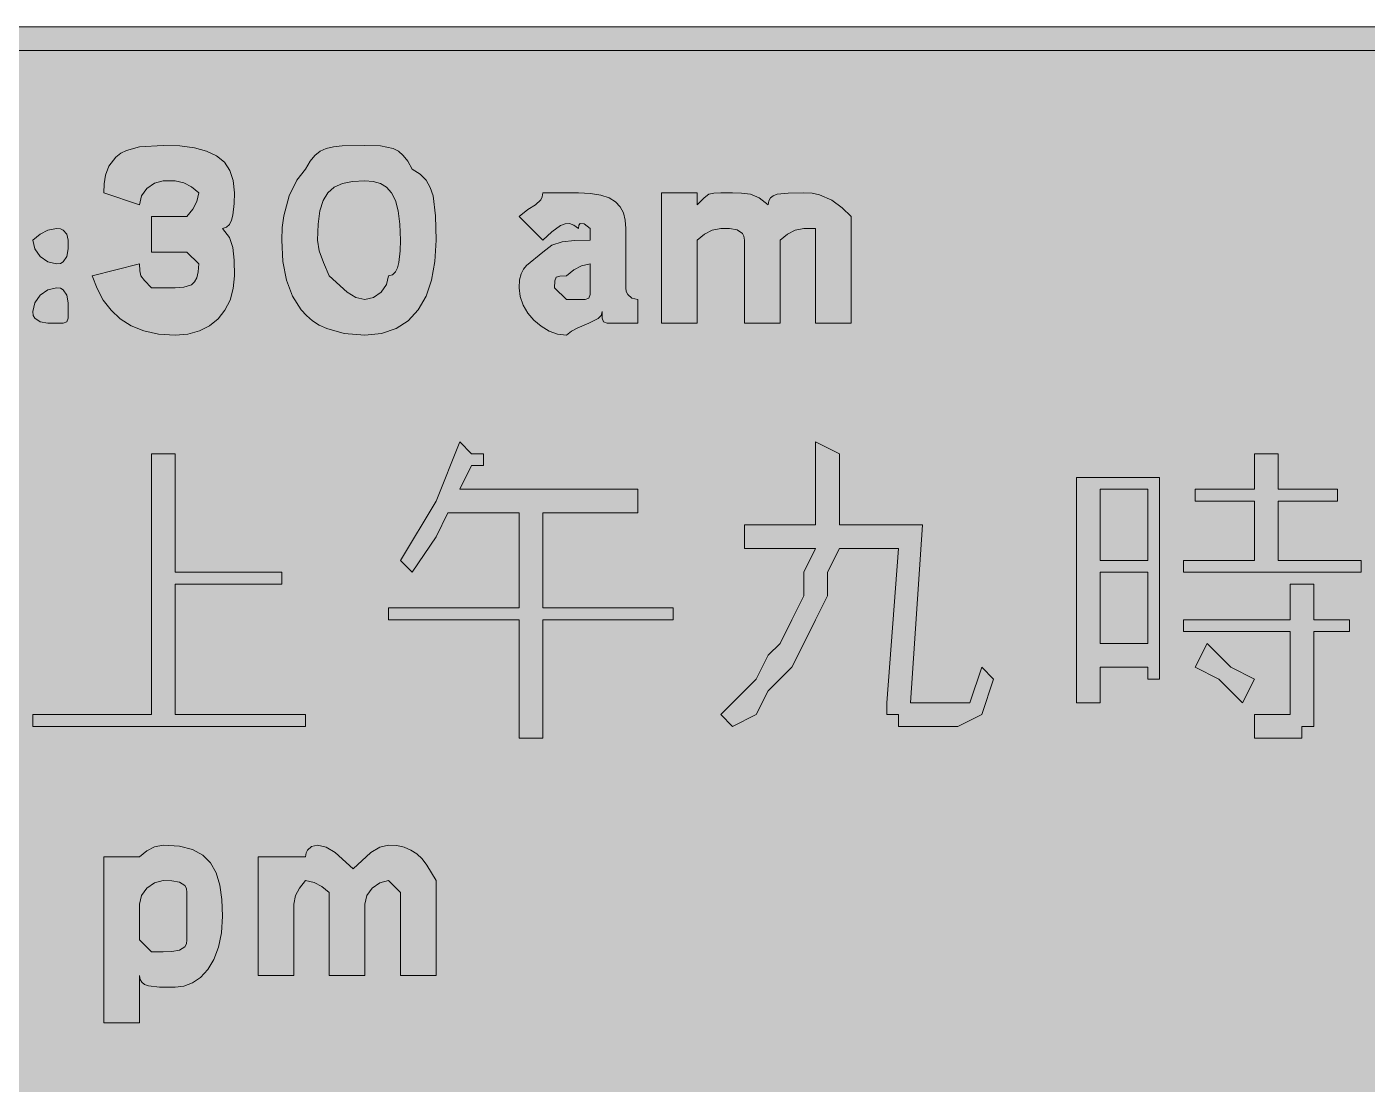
# Model space of a CAD drawing. Header units: metres. Extents: x 9 to 558, y 26 to 245.
# Drawn here: x 303.8 to 439.4, y 138.3 to 245.3 of the extents above; entities that cross this region are included whole.
import ezdxf

# ---------------------------------------------------------------- set-up
doc = ezdxf.new("R2010")
doc.units = ezdxf.units.M
doc.layers.add('FILL_BLACK_000000', color=7, linetype='Continuous', true_color=0x000000)
doc.layers.add('FILL_WHITE_FFFFFF', color=7, linetype='Continuous', true_color=0xffffff)

msp = doc.modelspace()

# ---------------------------------------------------------------- hatches: boundary and pattern name
at = {"layer": 'FILL_BLACK_000000', "true_color": 0x000000}
h = msp.add_hatch(color=7, dxfattribs=at)
h.dxf.hatch_style = 1
h.paths.add_polyline_path([(9.21, 241.68), (9.9, 242.39), (10.26, 242.88), (10.39, 243.37), (10.41, 244.08), (11.29, 244.27), (12.06, 244.68), (12.81, 245.28), (15.21, 245.28), (551.61, 245.28), (554.01, 245.28), (554.41, 245.23), (554.72, 245.09), (555.21, 244.68), (555.7, 244.27), (556.01, 244.13), (556.41, 244.08), (556.46, 243.68), (556.6, 243.37), (557.01, 242.88), (557.42, 242.39), (557.56, 242.08), (557.61, 241.68), (557.61, 239.28), (557.61, 32.88), (557.61, 30.48), (557.56, 30.08), (557.42, 29.77), (557.01, 29.28), (556.6, 28.79), (556.46, 28.48), (556.41, 28.08), (555.7, 27.39), (555.21, 27.03), (554.72, 26.9), (554.01, 26.88), (552.81, 26.88), (552.76, 26.48), (552.62, 26.19), (552.21, 25.83), (551.61, 25.68), (15.21, 25.68), (14.46, 26.28), (13.69, 26.69), (12.81, 26.88), (12.06, 27.03), (11.29, 27.39), (10.41, 28.08), (10.39, 28.79), (10.26, 29.28), (9.9, 29.77), (9.21, 30.48), (9.21, 32.88), (9.21, 239.28), (9.21, 241.68)])
h.paths.add_polyline_path([(11.8, 32.19), (12.21, 31.83), (12.81, 31.68), (12.81, 30.48), (12.86, 30.08), (13, 29.79), (13.41, 29.43), (14.01, 29.28), (15.21, 29.28), (551.61, 29.28), (552.81, 29.28), (553.5, 29.3), (553.86, 29.43), (553.99, 29.79), (554.01, 30.48), (554.61, 30.63), (555.02, 30.99), (555.16, 31.28), (555.21, 31.68), (555.21, 32.88), (555.21, 239.28), (555.21, 240.48), (555.16, 240.88), (555.02, 241.17), (554.61, 241.53), (554.01, 241.68), (553.86, 242.28), (553.5, 242.69), (553.21, 242.83), (552.81, 242.88), (551.61, 242.88), (15.21, 242.88), (14.5, 242.86), (14.01, 242.73), (13.52, 242.37), (12.81, 241.68), (12.21, 240.93), (11.8, 240.16), (11.61, 239.28), (11.61, 32.88), (11.66, 32.48), (11.8, 32.19)], flags=16)
h = msp.add_hatch(color=7, dxfattribs=at)
h.dxf.hatch_style = 1
h.paths.add_polyline_path([(324.3, 223.96), (324.66, 222.93), (324.79, 221.67), (324.81, 220.08), (324.7, 218.79), (324.38, 217.62), (323.86, 216.6), (323.16, 215.73), (322.29, 215.03), (321.27, 214.51), (320.1, 214.19), (318.81, 214.08), (317.12, 214.19), (315.64, 214.51), (314.36, 215.03), (313.26, 215.73), (312.33, 216.6), (311.55, 217.62), (310.92, 218.79), (310.41, 220.08), (315.21, 221.28), (315.23, 220.57), (315.36, 220.08), (315.72, 219.59), (316.41, 218.88), (318.81, 218.88), (319.69, 218.92), (320.46, 219.18), (320.77, 219.47), (321, 219.89), (321.16, 220.49), (321.21, 221.28), (320.01, 222.48), (316.41, 222.48), (316.41, 226.08), (320.01, 226.08), (320.61, 226.83), (321.02, 227.6), (321.21, 228.48), (320.46, 229.08), (319.69, 229.49), (318.81, 229.68), (317.61, 229.68), (316.73, 229.47), (315.96, 228.93), (315.42, 228.16), (315.21, 227.28), (311.61, 228.48), (311.63, 229.38), (311.76, 230.28), (312.12, 231.18), (312.81, 232.08), (313.31, 232.48), (313.9, 232.77), (315.21, 233.13), (317.61, 233.28), (319.3, 233.22), (320.76, 233.04), (322, 232.71), (323.01, 232.23), (323.8, 231.58), (324.36, 230.75), (324.7, 229.72), (324.81, 228.48), (324.79, 227.41), (324.66, 226.23), (324.52, 225.7), (324.3, 225.27), (324.01, 224.99), (323.61, 224.88), (324.3, 223.96)])
h = msp.add_hatch(color=7, dxfattribs=at)
h.dxf.hatch_style = 1
h.paths.add_polyline_path([(344.76, 219.65), (344.2, 218.01), (343.41, 216.63), (342.4, 215.54), (341.16, 214.74), (339.7, 214.25), (338.01, 214.08), (335.93, 214.25), (334.17, 214.74), (333.4, 215.1), (332.72, 215.54), (332.1, 216.05), (331.56, 216.63), (330.69, 218.01), (330.08, 219.65), (329.72, 221.54), (329.61, 223.68), (329.66, 224.97), (329.82, 226.15), (330.36, 228.18), (331.13, 229.75), (332.01, 230.88), (332.46, 231.67), (332.95, 232.27), (333.49, 232.69), (334.11, 232.98), (334.85, 233.15), (335.72, 233.24), (338.01, 233.28), (339.6, 233.24), (340.86, 232.98), (341.4, 232.69), (341.89, 232.27), (342.36, 231.67), (342.81, 230.88), (343.6, 230.37), (344.2, 229.75), (344.62, 229.02), (344.91, 228.18), (345.17, 226.15), (345.21, 223.68), (345.1, 221.54), (344.76, 219.65)])
h.paths.add_polyline_path([(341.38, 226.64), (341.1, 227.69), (340.71, 228.48), (340.2, 229.05), (339.58, 229.42), (338.85, 229.62), (338.01, 229.68), (336.77, 229.62), (335.74, 229.42), (334.91, 229.05), (334.26, 228.48), (333.78, 227.69), (333.45, 226.64), (333.27, 225.32), (333.21, 223.68), (333.4, 222.61), (333.81, 221.43), (334.41, 220.08), (336.21, 218.43), (337.11, 217.89), (338.01, 217.68), (338.89, 217.89), (339.66, 218.43), (340.2, 219.2), (340.41, 220.08), (340.81, 220.19), (341.1, 220.47), (341.32, 220.9), (341.46, 221.43), (341.59, 222.61), (341.61, 223.68), (341.55, 225.32), (341.38, 226.64)], flags=16)
h = msp.add_hatch(color=7, dxfattribs=at)
h.dxf.hatch_style = 1
h.paths.add_polyline_path([(360.21, 225.33), (359.8, 225.39), (359.66, 225.22), (359.61, 224.88), (359.16, 225.22), (358.71, 225.37), (358.26, 225.34), (357.81, 225.18), (356.91, 224.54), (356.01, 223.68), (353.61, 226.08), (354.49, 226.79), (355.26, 227.28), (355.8, 227.77), (355.96, 228.08), (356.01, 228.48), (359.61, 228.48), (360.85, 228.42), (361.88, 228.25), (362.71, 227.97), (363.36, 227.58), (363.84, 227.07), (364.17, 226.45), (364.35, 225.72), (364.41, 224.88), (364.41, 218.88), (364.46, 218.48), (364.6, 218.19), (365.01, 217.83), (365.61, 217.68), (365.61, 215.28), (363.21, 215.28), (362.52, 215.3), (362.16, 215.43), (362.03, 215.79), (362.01, 216.48), (361.9, 216.08), (361.62, 215.77), (360.66, 215.28), (359.48, 214.79), (358.91, 214.48), (358.41, 214.08), (357.51, 214.19), (356.65, 214.49), (355.84, 214.97), (355.11, 215.58), (354.5, 216.31), (354.02, 217.12), (353.72, 217.98), (353.61, 218.88), (353.66, 219.67), (353.82, 220.29), (354.05, 220.76), (354.36, 221.13), (356.01, 222.48), (356.93, 223.17), (357.96, 223.53), (359.22, 223.66), (360.81, 223.68), (360.81, 224.88), (360.21, 225.33)])
h.paths.add_polyline_path([(359.61, 217.68), (360.3, 217.7), (360.66, 217.83), (360.79, 218.19), (360.81, 218.88), (360.81, 221.28), (359.93, 221.09), (359.16, 220.68), (358.41, 220.08), (357.72, 220.06), (357.36, 219.93), (357.23, 219.57), (357.21, 218.88), (358.41, 217.68), (359.61, 217.68)], flags=16)
h = msp.add_hatch(color=7, dxfattribs=at)
h.dxf.hatch_style = 1
h.paths.add_polyline_path([(368.01, 215.28), (368.01, 228.48), (371.61, 228.48), (371.61, 227.28), (372.32, 227.97), (372.81, 228.33), (373.3, 228.46), (374.01, 228.48), (375.21, 228.48), (376.11, 228.46), (377.01, 228.33), (377.91, 227.97), (378.81, 227.28), (378.87, 227.68), (379.03, 227.97), (379.32, 228.19), (379.71, 228.33), (380.83, 228.46), (382.41, 228.48), (383.26, 228.43), (384, 228.27), (385.26, 227.73), (386.29, 226.96), (387.21, 226.08), (387.21, 224.88), (387.21, 215.28), (383.61, 215.28), (383.61, 223.68), (383.61, 224.88), (382.41, 224.88), (381.53, 224.69), (380.76, 224.28), (380.01, 223.68), (380.01, 215.28), (376.41, 215.28), (376.41, 223.68), (376.36, 224.08), (376.2, 224.37), (375.66, 224.73), (374.89, 224.86), (374.01, 224.88), (373.13, 224.69), (372.36, 224.28), (371.61, 223.68), (371.61, 215.28), (368.01, 215.28)])
h = msp.add_hatch(color=7, dxfattribs=at)
h.dxf.hatch_style = 1
h.paths.add_polyline_path([(307.99, 222.8), (307.86, 222.03), (307.5, 221.49), (307.21, 221.33), (306.81, 221.28), (305.93, 221.49), (305.16, 222.03), (304.62, 222.8), (304.41, 223.68), (305.16, 224.28), (305.93, 224.69), (306.81, 224.88), (307.21, 224.83), (307.5, 224.69), (307.86, 224.28), (308.01, 223.68), (307.99, 222.8)])
h = msp.add_hatch(color=7, dxfattribs=at)
h.dxf.hatch_style = 1
h.paths.add_polyline_path([(307.99, 215.79), (307.86, 215.43), (307.5, 215.3), (306.81, 215.28), (305.93, 215.3), (305.16, 215.43), (304.62, 215.79), (304.46, 216.08), (304.41, 216.48), (304.62, 217.36), (305.16, 218.13), (305.93, 218.67), (306.81, 218.88), (307.21, 218.83), (307.5, 218.67), (307.86, 218.13), (307.99, 217.36), (308.01, 216.48), (307.99, 215.79)])
h = msp.add_hatch(color=7, dxfattribs=at)
h.dxf.hatch_style = 1
h.paths.add_polyline_path([(318.81, 188.88), (318.81, 175.68), (332.01, 175.68), (332.01, 174.48), (304.41, 174.48), (304.41, 175.68), (316.41, 175.68), (316.41, 202.08), (317.61, 202.08), (318.81, 202.08), (318.81, 200.88), (318.81, 190.08), (329.61, 190.08), (329.61, 188.88), (318.81, 188.88)])
h = msp.add_hatch(color=7, dxfattribs=at)
h.dxf.hatch_style = 1
h.paths.add_polyline_path([(365.61, 196.08), (356.01, 196.08), (356.01, 186.48), (369.21, 186.48), (369.21, 185.28), (356.01, 185.28), (356.01, 173.28), (353.61, 173.28), (353.61, 185.28), (340.41, 185.28), (340.41, 186.48), (353.61, 186.48), (353.61, 196.08), (346.41, 196.08), (345.21, 193.68), (342.81, 190.08), (341.61, 191.28), (345.21, 197.28), (347.61, 203.28), (348.81, 202.08), (350.01, 202.08), (350.01, 200.88), (348.81, 200.88), (347.61, 198.48), (365.61, 198.48), (365.61, 196.08)])
h = msp.add_hatch(color=7, dxfattribs=at)
h.dxf.hatch_style = 1
h.paths.add_polyline_path([(384.81, 190.08), (384.81, 187.68), (383.61, 185.28), (382.41, 182.88), (381.21, 180.48), (378.81, 178.08), (377.61, 175.68), (375.21, 174.48), (374.01, 175.68), (375.21, 176.88), (377.61, 179.28), (378.81, 181.68), (380.01, 182.88), (381.21, 185.28), (382.41, 187.68), (382.41, 190.08), (383.61, 192.48), (376.41, 192.48), (376.41, 194.88), (383.61, 194.88), (383.61, 203.28), (386.01, 202.08), (386.01, 200.88), (386.01, 194.88), (394.41, 194.88), (393.21, 176.88), (398.01, 176.88), (399.21, 176.88), (400.41, 180.48), (401.61, 179.28), (400.41, 175.68), (398.01, 174.48), (393.21, 174.48), (392.01, 174.48), (392.01, 175.68), (390.81, 175.68), (390.81, 176.88), (392.01, 192.48), (386.01, 192.48), (384.81, 190.08)])
h = msp.add_hatch(color=7, dxfattribs=at)
h.dxf.hatch_style = 1
h.paths.add_polyline_path([(438.81, 191.28), (438.81, 190.08), (437.61, 190.08), (420.81, 190.08), (420.81, 191.28), (428.01, 191.28), (428.01, 196.08), (428.01, 197.28), (423.21, 197.28), (422.01, 197.28), (422.01, 198.48), (423.21, 198.48), (428.01, 198.48), (428.01, 202.08), (429.21, 202.08), (430.41, 202.08), (430.41, 200.88), (430.41, 198.48), (436.41, 198.48), (436.41, 197.28), (430.41, 197.28), (430.41, 196.08), (430.41, 191.28), (437.61, 191.28), (438.81, 191.28)])
h = msp.add_hatch(color=7, dxfattribs=at)
h.dxf.hatch_style = 1
h.paths.add_polyline_path([(418.41, 179.28), (417.21, 179.28), (417.21, 180.48), (412.41, 180.48), (412.41, 176.88), (411.21, 176.88), (410.01, 176.88), (410.01, 199.68), (418.41, 199.68), (418.41, 179.28)])
h.paths.add_polyline_path([(417.21, 188.88), (417.21, 190.08), (412.41, 190.08), (412.41, 188.88), (412.41, 182.88), (417.21, 182.88), (417.21, 188.88)], flags=16)
h.paths.add_polyline_path([(417.21, 198.48), (412.41, 198.48), (412.41, 197.28), (412.41, 191.28), (417.21, 191.28), (417.21, 197.28), (417.21, 198.48)], flags=16)
h = msp.add_hatch(color=7, dxfattribs=at)
h.dxf.hatch_style = 1
h.paths.add_polyline_path([(432.81, 188.88), (434.01, 188.88), (434.01, 187.68), (434.01, 185.28), (437.61, 185.28), (437.61, 184.08), (434.01, 184.08), (434.01, 182.88), (434.01, 175.68), (434.01, 174.48), (432.81, 174.48), (432.81, 173.28), (429.21, 173.28), (428.01, 173.28), (428.01, 174.48), (428.01, 175.68), (430.41, 175.68), (431.61, 175.68), (431.61, 176.88), (431.61, 182.88), (431.61, 184.08), (422.01, 184.08), (420.81, 184.08), (420.81, 185.28), (422.01, 185.28), (431.61, 185.28), (431.61, 188.88), (432.81, 188.88)])
h = msp.add_hatch(color=7, dxfattribs=at)
h.dxf.hatch_style = 1
h.paths.add_polyline_path([(425.61, 180.48), (428.01, 179.28), (426.81, 176.88), (424.41, 179.28), (422.01, 180.48), (423.21, 182.88), (425.61, 180.48)])
h = msp.add_hatch(color=7, dxfattribs=at)
h.dxf.hatch_style = 1
h.paths.add_polyline_path([(315.21, 161.28), (315.96, 161.88), (316.73, 162.29), (317.61, 162.48), (319.25, 162.37), (320.57, 162.03), (321.62, 161.47), (322.41, 160.68), (322.98, 159.67), (323.35, 158.43), (323.55, 156.97), (323.61, 155.28), (323.5, 153.59), (323.2, 152.13), (322.72, 150.89), (322.11, 149.88), (321.38, 149.09), (320.57, 148.53), (319.71, 148.19), (318.81, 148.08), (317.23, 148.1), (316.11, 148.23), (315.72, 148.37), (315.43, 148.59), (315.27, 148.88), (315.21, 149.28), (315.21, 144.48), (311.61, 144.48), (311.61, 161.28), (315.21, 161.28)])
h.paths.add_polyline_path([(319.26, 151.83), (319.8, 152.19), (319.96, 152.48), (320.01, 152.88), (320.01, 154.08), (320.01, 156.48), (320.01, 157.68), (319.96, 158.08), (319.8, 158.37), (319.26, 158.73), (318.49, 158.86), (317.61, 158.88), (316.73, 158.67), (315.96, 158.13), (315.42, 157.36), (315.21, 156.48), (315.21, 154.08), (315.21, 152.88), (316.41, 151.68), (317.61, 151.68), (318.49, 151.7), (319.26, 151.83)], flags=16)
h = msp.add_hatch(color=7, dxfattribs=at)
h.dxf.hatch_style = 1
h.paths.add_polyline_path([(327.21, 149.28), (327.21, 161.28), (329.61, 161.28), (332.01, 161.28), (332.06, 161.68), (332.2, 161.97), (332.61, 162.33), (333.21, 162.48), (334.11, 162.27), (335.01, 161.73), (336.81, 160.08), (338.61, 161.73), (339.51, 162.27), (340.41, 162.48), (341.26, 162.42), (342, 162.25), (342.67, 161.97), (343.26, 161.58), (343.8, 161.07), (344.29, 160.45), (345.21, 158.88), (345.21, 157.68), (345.21, 149.28), (341.61, 149.28), (341.61, 157.68), (340.41, 158.88), (339.53, 158.67), (338.76, 158.13), (338.22, 157.36), (338.01, 156.48), (338.01, 149.28), (334.41, 149.28), (334.41, 157.68), (333.66, 158.28), (332.89, 158.69), (332.01, 158.88), (331.41, 158.13), (331, 157.36), (330.81, 156.48), (330.81, 149.28), (327.21, 149.28)])
at = {"layer": 'FILL_WHITE_FFFFFF', "true_color": 0xffffff}
h = msp.add_hatch(color=7, dxfattribs=at)
h.dxf.hatch_style = 1
h.paths.add_polyline_path([(14.01, 29.28), (13.41, 29.43), (13, 29.79), (12.86, 30.08), (12.81, 30.48), (12.81, 31.68), (12.21, 31.83), (11.8, 32.19), (11.66, 32.48), (11.61, 32.88), (11.61, 239.28), (11.66, 239.68), (11.8, 239.97), (12.21, 240.33), (12.81, 240.48), (12.81, 241.68), (14.01, 242.88), (15.21, 242.88), (551.61, 242.88), (552.81, 242.88), (553.21, 242.83), (553.5, 242.69), (553.86, 242.28), (554.01, 241.68), (554.61, 241.53), (555.02, 241.17), (555.16, 240.88), (555.21, 240.48), (555.21, 239.28), (555.21, 32.88), (555.21, 31.68), (555.16, 31.28), (555.02, 30.99), (554.61, 30.63), (554.01, 30.48), (553.99, 29.79), (553.86, 29.43), (553.5, 29.3), (552.81, 29.28), (551.61, 29.28), (15.21, 29.28), (14.01, 29.28)])

# ---------------------------------------------------------------- linework, layer by layer
at = {"layer": 'FILL_BLACK_000000', "lineweight": 0, "true_color": 0x000000}
for points in [[(15.21, 245.28), (551.61, 245.28)], [(15.21, 29.28), (551.61, 29.28), (552.81, 29.28), (553.5, 29.3), (553.86, 29.43), (553.99, 29.79), (554.01, 30.48), (554.61, 30.63), (555.02, 30.99), (555.16, 31.28), (555.21, 31.68), (555.21, 32.88), (555.21, 239.28), (555.21, 240.48), (555.16, 240.88), (555.02, 241.17), (554.61, 241.53), (554.01, 241.68), (553.86, 242.28), (553.5, 242.69), (553.21, 242.83), (552.81, 242.88), (551.61, 242.88), (15.21, 242.88)]]:
    msp.add_lwpolyline(points, dxfattribs=at)
for points in [[(324.3, 223.96), (324.66, 222.93), (324.79, 221.67), (324.81, 220.08), (324.7, 218.79), (324.38, 217.62), (323.86, 216.6), (323.16, 215.73), (322.29, 215.03), (321.27, 214.51), (320.1, 214.19), (318.81, 214.08), (317.12, 214.19), (315.64, 214.51), (314.36, 215.03), (313.26, 215.73), (312.33, 216.6), (311.55, 217.62), (310.92, 218.79), (310.41, 220.08), (315.21, 221.28), (315.23, 220.57), (315.36, 220.08), (315.72, 219.59), (316.41, 218.88), (318.81, 218.88), (319.69, 218.92), (320.46, 219.18), (320.77, 219.47), (321, 219.89), (321.16, 220.49), (321.21, 221.28), (320.01, 222.48), (316.41, 222.48), (316.41, 226.08), (320.01, 226.08), (320.61, 226.83), (321.02, 227.6), (321.21, 228.48), (320.46, 229.08), (319.69, 229.49), (318.81, 229.68), (317.61, 229.68), (316.73, 229.47), (315.96, 228.93), (315.42, 228.16), (315.21, 227.28), (311.61, 228.48), (311.63, 229.38), (311.76, 230.28), (312.12, 231.18), (312.81, 232.08), (313.31, 232.48), (313.9, 232.77), (315.21, 233.13), (317.61, 233.28), (319.3, 233.22), (320.76, 233.04), (322, 232.71), (323.01, 232.23), (323.8, 231.58), (324.36, 230.75), (324.7, 229.72), (324.81, 228.48), (324.79, 227.41), (324.66, 226.23), (324.52, 225.7), (324.3, 225.27), (324.01, 224.99), (323.61, 224.88)], [(344.76, 219.65), (344.2, 218.01), (343.41, 216.63), (342.4, 215.54), (341.16, 214.74), (339.7, 214.25), (338.01, 214.08), (335.93, 214.25), (334.17, 214.74), (333.4, 215.1), (332.72, 215.54), (332.1, 216.05), (331.56, 216.63), (330.69, 218.01), (330.08, 219.65), (329.72, 221.54), (329.61, 223.68), (329.66, 224.97), (329.82, 226.15), (330.36, 228.18), (331.13, 229.75), (332.01, 230.88), (332.46, 231.67), (332.95, 232.27), (333.49, 232.69), (334.11, 232.98), (334.85, 233.15), (335.72, 233.24), (338.01, 233.28), (339.6, 233.24), (340.86, 232.98), (341.4, 232.69), (341.89, 232.27), (342.36, 231.67), (342.81, 230.88), (343.6, 230.37), (344.2, 229.75), (344.62, 229.02), (344.91, 228.18), (345.17, 226.15), (345.21, 223.68), (345.1, 221.54)], [(341.38, 226.64), (341.1, 227.69), (340.71, 228.48), (340.2, 229.05), (339.58, 229.42), (338.85, 229.62), (338.01, 229.68), (336.77, 229.62), (335.74, 229.42), (334.91, 229.05), (334.26, 228.48), (333.78, 227.69), (333.45, 226.64), (333.27, 225.32), (333.21, 223.68), (333.4, 222.61), (333.81, 221.43), (334.41, 220.08), (336.21, 218.43), (337.11, 217.89), (338.01, 217.68), (338.89, 217.89), (339.66, 218.43), (340.2, 219.2), (340.41, 220.08), (340.81, 220.19), (341.1, 220.47), (341.32, 220.9), (341.46, 221.43), (341.59, 222.61), (341.61, 223.68), (341.55, 225.32)], [(360.21, 225.33), (359.8, 225.39), (359.66, 225.22), (359.61, 224.88), (359.16, 225.22), (358.71, 225.37), (358.26, 225.34), (357.81, 225.18), (356.91, 224.54), (356.01, 223.68), (353.61, 226.08), (354.49, 226.79), (355.26, 227.28), (355.8, 227.77), (355.96, 228.08), (356.01, 228.48), (359.61, 228.48), (360.85, 228.42), (361.88, 228.25), (362.71, 227.97), (363.36, 227.58), (363.84, 227.07), (364.17, 226.45), (364.35, 225.72), (364.41, 224.88), (364.41, 218.88), (364.46, 218.48), (364.6, 218.19), (365.01, 217.83), (365.61, 217.68), (365.61, 215.28), (363.21, 215.28), (362.52, 215.3), (362.16, 215.43), (362.03, 215.79), (362.01, 216.48), (361.9, 216.08), (361.62, 215.77), (360.66, 215.28), (359.48, 214.79), (358.91, 214.48), (358.41, 214.08), (357.51, 214.19), (356.65, 214.49), (355.84, 214.97), (355.11, 215.58), (354.5, 216.31), (354.02, 217.12), (353.72, 217.98), (353.61, 218.88), (353.66, 219.67), (353.82, 220.29), (354.05, 220.76), (354.36, 221.13), (356.01, 222.48), (356.93, 223.17), (357.96, 223.53), (359.22, 223.66), (360.81, 223.68), (360.81, 224.88)], [(368.01, 215.28), (368.01, 228.48), (371.61, 228.48), (371.61, 227.28), (372.32, 227.97), (372.81, 228.33), (373.3, 228.46), (374.01, 228.48), (375.21, 228.48), (376.11, 228.46), (377.01, 228.33), (377.91, 227.97), (378.81, 227.28), (378.87, 227.68), (379.03, 227.97), (379.32, 228.19), (379.71, 228.33), (380.83, 228.46), (382.41, 228.48), (383.26, 228.43), (384, 228.27), (385.26, 227.73), (386.29, 226.96), (387.21, 226.08), (387.21, 224.88), (387.21, 215.28), (383.61, 215.28), (383.61, 223.68), (383.61, 224.88), (382.41, 224.88), (381.53, 224.69), (380.76, 224.28), (380.01, 223.68), (380.01, 215.28), (376.41, 215.28), (376.41, 223.68), (376.36, 224.08), (376.2, 224.37), (375.66, 224.73), (374.89, 224.86), (374.01, 224.88), (373.13, 224.69), (372.36, 224.28), (371.61, 223.68), (371.61, 215.28)], [(307.99, 222.8), (307.86, 222.03), (307.5, 221.49), (307.21, 221.33), (306.81, 221.28), (305.93, 221.49), (305.16, 222.03), (304.62, 222.8), (304.41, 223.68), (305.16, 224.28), (305.93, 224.69), (306.81, 224.88), (307.21, 224.83), (307.5, 224.69), (307.86, 224.28), (308.01, 223.68)], [(359.61, 217.68), (360.3, 217.7), (360.66, 217.83), (360.79, 218.19), (360.81, 218.88), (360.81, 221.28), (359.93, 221.09), (359.16, 220.68), (358.41, 220.08), (357.72, 220.06), (357.36, 219.93), (357.23, 219.57), (357.21, 218.88), (358.41, 217.68)], [(307.99, 215.79), (307.86, 215.43), (307.5, 215.3), (306.81, 215.28), (305.93, 215.3), (305.16, 215.43), (304.62, 215.79), (304.46, 216.08), (304.41, 216.48), (304.62, 217.36), (305.16, 218.13), (305.93, 218.67), (306.81, 218.88), (307.21, 218.83), (307.5, 218.67), (307.86, 218.13), (307.99, 217.36), (308.01, 216.48)], [(318.81, 188.88), (318.81, 175.68), (332.01, 175.68), (332.01, 174.48), (304.41, 174.48), (304.41, 175.68), (316.41, 175.68), (316.41, 202.08), (317.61, 202.08), (318.81, 202.08), (318.81, 200.88), (318.81, 190.08), (329.61, 190.08), (329.61, 188.88)], [(365.61, 196.08), (356.01, 196.08), (356.01, 186.48), (369.21, 186.48), (369.21, 185.28), (356.01, 185.28), (356.01, 173.28), (353.61, 173.28), (353.61, 185.28), (340.41, 185.28), (340.41, 186.48), (353.61, 186.48), (353.61, 196.08), (346.41, 196.08), (345.21, 193.68), (342.81, 190.08), (341.61, 191.28), (345.21, 197.28), (347.61, 203.28), (348.81, 202.08), (350.01, 202.08), (350.01, 200.88), (348.81, 200.88), (347.61, 198.48), (365.61, 198.48)], [(384.81, 190.08), (384.81, 187.68), (383.61, 185.28), (382.41, 182.88), (381.21, 180.48), (378.81, 178.08), (377.61, 175.68), (375.21, 174.48), (374.01, 175.68), (375.21, 176.88), (377.61, 179.28), (378.81, 181.68), (380.01, 182.88), (381.21, 185.28), (382.41, 187.68), (382.41, 190.08), (383.61, 192.48), (376.41, 192.48), (376.41, 194.88), (383.61, 194.88), (383.61, 203.28), (386.01, 202.08), (386.01, 200.88), (386.01, 194.88), (394.41, 194.88), (393.21, 176.88), (398.01, 176.88), (399.21, 176.88), (400.41, 180.48), (401.61, 179.28), (400.41, 175.68), (398.01, 174.48), (393.21, 174.48), (392.01, 174.48), (392.01, 175.68), (390.81, 175.68), (390.81, 176.88), (392.01, 192.48), (386.01, 192.48)], [(438.81, 191.28), (438.81, 190.08), (437.61, 190.08), (420.81, 190.08), (420.81, 191.28), (428.01, 191.28), (428.01, 196.08), (428.01, 197.28), (423.21, 197.28), (422.01, 197.28), (422.01, 198.48), (423.21, 198.48), (428.01, 198.48), (428.01, 202.08), (429.21, 202.08), (430.41, 202.08), (430.41, 200.88), (430.41, 198.48), (436.41, 198.48), (436.41, 197.28), (430.41, 197.28), (430.41, 196.08), (430.41, 191.28), (437.61, 191.28)], [(418.41, 179.28), (417.21, 179.28), (417.21, 180.48), (412.41, 180.48), (412.41, 176.88), (411.21, 176.88), (410.01, 176.88), (410.01, 199.68), (418.41, 199.68)], [(417.21, 198.48), (412.41, 198.48), (412.41, 197.28), (412.41, 191.28), (417.21, 191.28), (417.21, 197.28)], [(417.21, 188.88), (417.21, 190.08), (412.41, 190.08), (412.41, 188.88), (412.41, 182.88), (417.21, 182.88)], [(432.81, 188.88), (434.01, 188.88), (434.01, 187.68), (434.01, 185.28), (437.61, 185.28), (437.61, 184.08), (434.01, 184.08), (434.01, 182.88), (434.01, 175.68), (434.01, 174.48), (432.81, 174.48), (432.81, 173.28), (429.21, 173.28), (428.01, 173.28), (428.01, 174.48), (428.01, 175.68), (430.41, 175.68), (431.61, 175.68), (431.61, 176.88), (431.61, 182.88), (431.61, 184.08), (422.01, 184.08), (420.81, 184.08), (420.81, 185.28), (422.01, 185.28), (431.61, 185.28), (431.61, 188.88)], [(425.61, 180.48), (428.01, 179.28), (426.81, 176.88), (424.41, 179.28), (422.01, 180.48), (423.21, 182.88)], [(315.21, 161.28), (315.96, 161.88), (316.73, 162.29), (317.61, 162.48), (319.25, 162.37), (320.57, 162.03), (321.62, 161.47), (322.41, 160.68), (322.98, 159.67), (323.35, 158.43), (323.55, 156.97), (323.61, 155.28), (323.5, 153.59), (323.2, 152.13), (322.72, 150.89), (322.11, 149.88), (321.38, 149.09), (320.57, 148.53), (319.71, 148.19), (318.81, 148.08), (317.23, 148.1), (316.11, 148.23), (315.72, 148.37), (315.43, 148.59), (315.27, 148.88), (315.21, 149.28), (315.21, 144.48), (311.61, 144.48), (311.61, 161.28)], [(327.21, 149.28), (327.21, 161.28), (329.61, 161.28), (332.01, 161.28), (332.06, 161.68), (332.2, 161.97), (332.61, 162.33), (333.21, 162.48), (334.11, 162.27), (335.01, 161.73), (336.81, 160.08), (338.61, 161.73), (339.51, 162.27), (340.41, 162.48), (341.26, 162.42), (342, 162.25), (342.67, 161.97), (343.26, 161.58), (343.8, 161.07), (344.29, 160.45), (345.21, 158.88), (345.21, 157.68), (345.21, 149.28), (341.61, 149.28), (341.61, 157.68), (340.41, 158.88), (339.53, 158.67), (338.76, 158.13), (338.22, 157.36), (338.01, 156.48), (338.01, 149.28), (334.41, 149.28), (334.41, 157.68), (333.66, 158.28), (332.89, 158.69), (332.01, 158.88), (331.41, 158.13), (331, 157.36), (330.81, 156.48), (330.81, 149.28)], [(319.26, 151.83), (319.8, 152.19), (319.96, 152.48), (320.01, 152.88), (320.01, 154.08), (320.01, 156.48), (320.01, 157.68), (319.96, 158.08), (319.8, 158.37), (319.26, 158.73), (318.49, 158.86), (317.61, 158.88), (316.73, 158.67), (315.96, 158.13), (315.42, 157.36), (315.21, 156.48), (315.21, 154.08), (315.21, 152.88), (316.41, 151.68), (317.61, 151.68), (318.49, 151.7)]]:
    msp.add_lwpolyline(points, close=True, dxfattribs=at)
at = {"layer": 'FILL_WHITE_FFFFFF', "lineweight": 0, "true_color": 0xffffff}
msp.add_lwpolyline([(15.21, 242.88), (551.61, 242.88), (552.81, 242.88), (553.21, 242.83), (553.5, 242.69), (553.86, 242.28), (554.01, 241.68), (554.61, 241.53), (555.02, 241.17), (555.16, 240.88), (555.21, 240.48), (555.21, 239.28), (555.21, 32.88), (555.21, 31.68), (555.16, 31.28), (555.02, 30.99), (554.61, 30.63), (554.01, 30.48), (553.99, 29.79), (553.86, 29.43), (553.5, 29.3), (552.81, 29.28), (551.61, 29.28), (15.21, 29.28)], dxfattribs=at)

doc.saveas('drawing.dxf')
